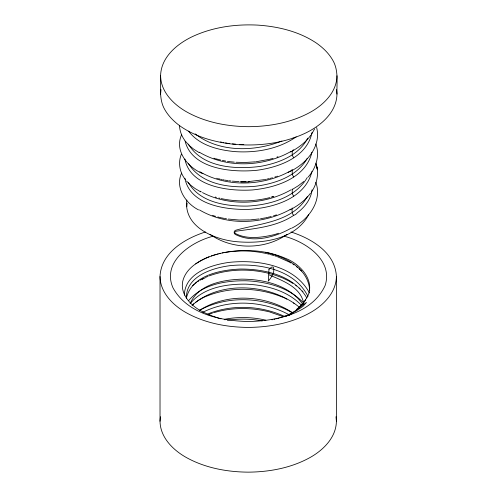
<?xml version="1.0" encoding="UTF-8"?>
<svg xmlns="http://www.w3.org/2000/svg" width="497" height="497" viewBox="0 0 497 497"><rect width="100%" height="100%" fill="white"/><g stroke="black" fill="none" stroke-linecap="round" stroke-linejoin="round"><path stroke-width="0.75" d="M308.643 214.741C295.255 239.989 261.596 244.039 235.889 241.623C214.052 239.461 183.381 226.787 186.816 200.018M292.199 207.957C291.733 211.946 292.255 218.866 297.448 212.71C304.754 207.15 310.992 199.229 312.048 189.854M291.609 313.706L292.012 312.669L294.243 311.569L299.082 307.86L296.566 309.476L297.43 308.705M160.599 75.768C160.985 57.323 176.87 44.04 192.283 36.672C212.648 27.105 235.559 23.949 257.9 25.123C278.413 26.521 299.262 31.535 316.502 43.146C323.007 47.718 328.859 53.372 332.828 60.323C338.83 70.574 336.606 82.837 336.978 94.101C336.599 112.546 320.708 125.828 305.295 133.19C284.93 142.757 262.018 145.919 239.684 144.745C219.165 143.341 198.322 138.328 181.076 126.723C174.571 122.15 168.719 116.497 164.755 109.545C158.748 99.294 160.972 87.031 160.599 75.768C160.811 91.783 173.341 104.283 186.431 111.769C205.336 122.405 227.278 126.518 248.792 126.685C270.306 126.518 292.248 122.405 311.153 111.769C324.237 104.283 336.767 91.783 336.978 75.768M160.599 94.101L161.003 89.59M291.006 231.981C311.402 238.529 335.345 252.582 336.401 276.5L336.401 421.232C336.189 437.248 323.659 449.754 310.569 457.234C291.664 467.87 269.722 471.982 248.208 472.15C226.694 471.982 204.752 467.87 185.847 457.234C172.763 449.754 160.233 437.248 160.022 421.232L160.022 276.5C161.078 252.582 185.021 238.529 205.416 231.981M160.022 421.232L160.425 416.728M186.804 206.74L187.133 203.056M336.401 276.5C336.189 292.516 323.659 305.021 310.569 312.501C291.664 323.137 269.722 327.25 248.208 327.417C226.694 327.25 204.752 323.137 185.847 312.501C172.763 305.021 160.233 292.516 160.022 276.5M186.294 298.461C191.457 275.375 220.364 269.883 240.467 269.039C264.746 268.958 293.64 275.425 306.798 297.865L302.959 303.418L297.591 308.575M312.017 132.5C307.109 157.201 279.19 167.24 257.104 170.26C233.404 172.695 191.413 169.626 184.921 140.396M311.936 171.515C305.152 199.086 272.368 208.212 247.382 209.461C225.029 209.616 190.121 205.037 184.89 178.324M311.942 152.287C305.866 178.293 275.698 187.76 252.227 189.972C229.179 191.376 190.165 187.071 184.89 159.034M181.33 154.281C177.876 162.749 179.684 172.788 185.555 179.74M190.102 303.723C198.228 284.16 222.917 279.811 241.809 279.146C264.081 279.258 289.658 285.191 303.008 304.586M181.579 173.149C174.851 187.611 185.685 203.416 198.576 209.902M181.579 134.799C174.143 151.094 188.226 167.862 202.888 173.708M307.736 138.154C298.809 155.592 278.45 163.221 260.242 166.402C235.733 169.57 202.521 167.849 188.388 144.111M307.37 196.545C292.77 222.103 261.055 223.047 235.833 230.204C233.553 230.869 233.584 233.814 235.777 234.671C253.215 243.151 274.692 237.404 290.795 228.359M306.829 297.896C316.328 281.352 300.424 263.87 285.266 258.247C265.634 249.755 243.083 248.724 222.407 252.917M307.289 177.491C295.261 198.017 269.579 204.919 247.264 206.087C226.228 206.373 199.937 202.627 188.45 182.66M307.289 158.288C297.038 176.478 274.99 183.747 255.458 186.263C232 188.351 201.931 185.654 188.493 163.55M311.694 134.004L314.57 128.99M305.661 299.84L302.543 304.338L299.119 307.836M311.395 192.041C317.272 183.735 319.198 172.782 315.912 163.078M308.165 177.019C316.08 168.247 320.068 155.325 315.812 143.95M190.32 303.431C203.528 287.514 226.073 283.973 245.648 284.141C265.783 284.93 287.372 290.416 301.636 305.487M188.568 300.697C202.236 284.272 225.508 280.594 245.735 280.774C266.473 281.582 288.72 287.216 303.394 302.76M310.811 135.172C305.68 142.434 298.405 147.839 290.615 151.952M310.513 193.203C305.257 200.428 297.902 205.783 290.031 209.858M192.053 305.413C220.072 279.699 271.269 283.924 299.312 307.208M299.573 307.575L298.641 308.463M192.476 285.781L194.383 284.129M193.314 304.232L193.805 303.81M287.011 234.354C265 250.016 232.08 250.016 210.069 234.354M303.418 304.555L306.469 302.456L302.977 306.332L296.305 310.898L288.459 314.75L279.823 317.813M303.151 304.767L299.815 307.332M303.729 181.517L298.448 185.667L292.398 189.407M200.39 310.582C190.183 304.903 180.094 293.845 182.741 281.277C185.716 268.734 197.961 261.285 209.057 256.738M195.408 283.327L196.47 282.544M195.874 302.176L197.533 301.014M200.049 310.022C227.477 292.721 265.709 294.92 292.416 312.644M293.59 312.538L293.907 312.309M296.187 136.843C278.469 149.206 255.986 153.07 234.746 151.597C217.959 149.995 199.167 145.354 188.568 131.14M292.938 312.986L293.267 312.762M195.675 263.926C203.913 258.26 213.493 254.824 223.228 252.768M292.857 150.237L293.516 149.79M197.582 281.78L198.738 281.029M197.961 300.728L199.285 299.89M291.447 170.353L292.186 169.713M293.671 215.375C276.773 226.62 256.278 228.378 236.777 231.111C235.516 231.105 233.745 232.571 235.423 233.522C246.872 239.566 261.024 237.628 273.139 234.888M292.87 312.476L287.098 315.781M291.13 314.179L290.161 314.787M291.037 189.811C264.547 204.894 229.757 206.665 202.478 192.581M291 151.43C263.491 167.023 226.818 168.52 199.322 152.206M290.695 170.819C263.354 186.164 227.154 187.667 199.782 171.72M290.869 209.113C263.429 224.588 226.949 226.123 199.502 209.939M199.533 310.308C227.738 294.914 264.373 296.815 292.012 312.613M289.167 315.378L289.664 315.086M199.738 299.616L201.608 298.554M199.931 280.302L201.167 279.594M291.54 228.266C308.041 220.301 322.783 201.155 315.769 182.225M202.683 312.333C229.378 298.877 262.988 300.604 289.074 314.719M288.179 172.353C305.096 165.01 321.578 147.311 316.651 127.561M202.093 298.299L202.577 298.045M202.099 279.09L203.049 278.6M201.745 279.55L205.547 277.624M203.068 297.79L204.559 297.057M286.676 315.999L285.825 316.415M205.068 296.821C229.689 286.216 258.744 287.185 283.296 297.467M206.025 277.189L208.106 276.313M281.905 141.03C254.421 151.84 219.357 152.672 195.116 133.842M207.715 313.992C232.087 304.201 260.614 305.475 284.408 316.353M208.69 314.489L212.387 313.153M209.175 275.891C232.695 267.386 259.465 268.442 282.52 277.935M276.922 157.102L278.003 156.729M276.556 176.435L277.369 176.155M211.244 255.936L216.611 254.278M277.425 233.615L278.475 233.261M275.319 215.238L276.475 214.866M274.916 176.969L275.736 176.702M270.983 197.172L272.99 196.551M275.829 234.118L276.897 233.789M273.574 215.779L274.742 215.425M212.896 236.261C191.227 241.89 161.537 261.633 172.968 287.788C187.363 314.079 220.991 320.956 248.593 321.522C276.717 320.932 312.128 313.7 325.125 285.545C333.363 260.093 305.549 241.685 284.284 236.261M213.667 312.743C231.546 307.326 250.898 307.332 268.989 311.781M272.785 196.818L273.804 196.508M273.679 234.746L275.295 234.28M278.867 318.092L278.09 318.31M271.934 158.649L273.058 158.332M271.567 177.957L272.412 177.721M277.699 318.415L276.133 318.832M270.231 159.108L271.368 158.81M269.865 178.411L270.716 178.187M270.014 216.773L271.213 216.456M269.796 197.62C256.732 200.925 243.033 201.745 229.657 200.042M217.419 254.06L218.239 253.855M269.007 178.622L267.274 179.032M268.206 217.22L269.411 216.928M275.034 319.105L273.965 319.354M269.66 159.257L256.21 161.73M219.885 253.458L220.718 253.271M265.497 217.823L267.597 217.363M272.648 319.646L271.927 319.801M265.199 179.479L266.404 179.231M264.59 179.61L248.811 181.56M224.532 319.291C238.175 316.651 252.37 317.036 265.889 320.186M264.795 217.972L260.521 218.736M224.973 252.439C239.529 249.985 254.594 250.594 268.914 254.16M227.427 320.223C238.97 318.552 250.786 318.819 262.261 320.894M259.086 218.96L250.382 219.873M255.489 161.817L245.201 162.482L235.913 162.252M248.146 181.461L249.513 181.386M249.649 219.91L239.076 220.028L228.316 219.065M246.034 181.666L240.498 181.666M240.784 182.057L248.96 181.939M243.785 144.441L239.802 144.391M239.125 181.622L232.329 181.15M235.851 144.186L232.379 143.881M234.391 162.14L230.863 161.786M230.987 181.007L228.763 180.722M230.285 161.711L227.396 161.32M228.912 143.453L229.769 143.571M229.123 199.974L226.47 199.577M227.868 180.597L225.222 180.169M227.204 143.192L225.514 142.906M224.725 218.481L226.514 218.786M225.949 199.496L223.346 199.017M225.688 161.047L222.327 160.413M224.346 180.007L222.619 179.672M224.141 218.369L221.805 217.903M223.016 142.428L223.843 142.596M221.302 198.595L222.83 198.918M224.215 319.583L225.122 319.776M220.91 179.305L221.761 179.492M265.423 252.277C284.775 256.558 308.544 268.144 309.693 290.59M219.506 217.382L221.221 217.779M220.569 141.881L221.382 142.074M220.065 179.113L218.394 178.703M220.68 160.053L215.71 158.767M218.842 198.017L220.065 198.315M217.816 216.959L218.941 217.239M221.028 318.826L219.898 318.534M269.56 311.93L283.091 316.583M269.784 254.383L274.077 255.613M216.748 178.261L217.568 178.485M218.947 318.273L209.02 314.862L200.689 310.762M215.257 197.036L216.437 197.377M214.344 215.953L215.549 216.319M213.915 158.208L215.108 158.58M274.916 255.88L276.58 256.433M212.573 215.375L213.741 215.773M277.407 256.719L289.155 261.969M269.02 274.81C282.234 280.55 300.474 286.931 303.592 302.878M283.029 278.152L288.384 280.755M284.514 298.02L286.887 299.169M288.856 281.004L292.876 283.389M289.627 262.23L291.006 263.031M200.682 191.83L195.122 188.58L190.376 184.959L186.53 181.026M200.21 191.202L201.322 191.898M199.08 152.573L193.731 149.212L189.233 145.503L185.636 141.496M292.969 264.242L293.92 264.87M293.485 302.984L294.497 303.667M295.703 285.321L296.603 285.986M296.641 266.814L297.504 267.485M299.169 268.852L299.964 269.554M299.163 288.055L299.971 288.763M300.735 270.269L301.48 270.983M293.671 138.564L293.112 137.924M293.671 157.766L292.267 155.331L292.193 150.933M293.671 176.969L292.267 174.534L292.193 169.881M293.671 196.172L292.267 193.737L292.193 189.077M302.238 290.95L302.946 291.696M184.648 140.191C181.461 135.861 179.697 130.643 179.46 125.281M309.488 292.969C294.553 265.249 257.999 259.366 229.303 262.36C211.082 264.802 184.822 273.077 184.356 295.137M307.96 296.355C294.038 268.666 257.806 262.77 229.72 265.702C211.952 268.007 185.679 276.475 186.4 298.33M317.086 168.328L316.216 164.526L317.415 169.8M336.575 89.59L336.978 94.101M335.997 416.728L336.401 421.232M268.983 269.287L268.349 281.078C271.356 277.419 275.214 272.132 273.387 267.224L272.151 266.976L271.269 267.355L268.983 269.287"/></g></svg>
